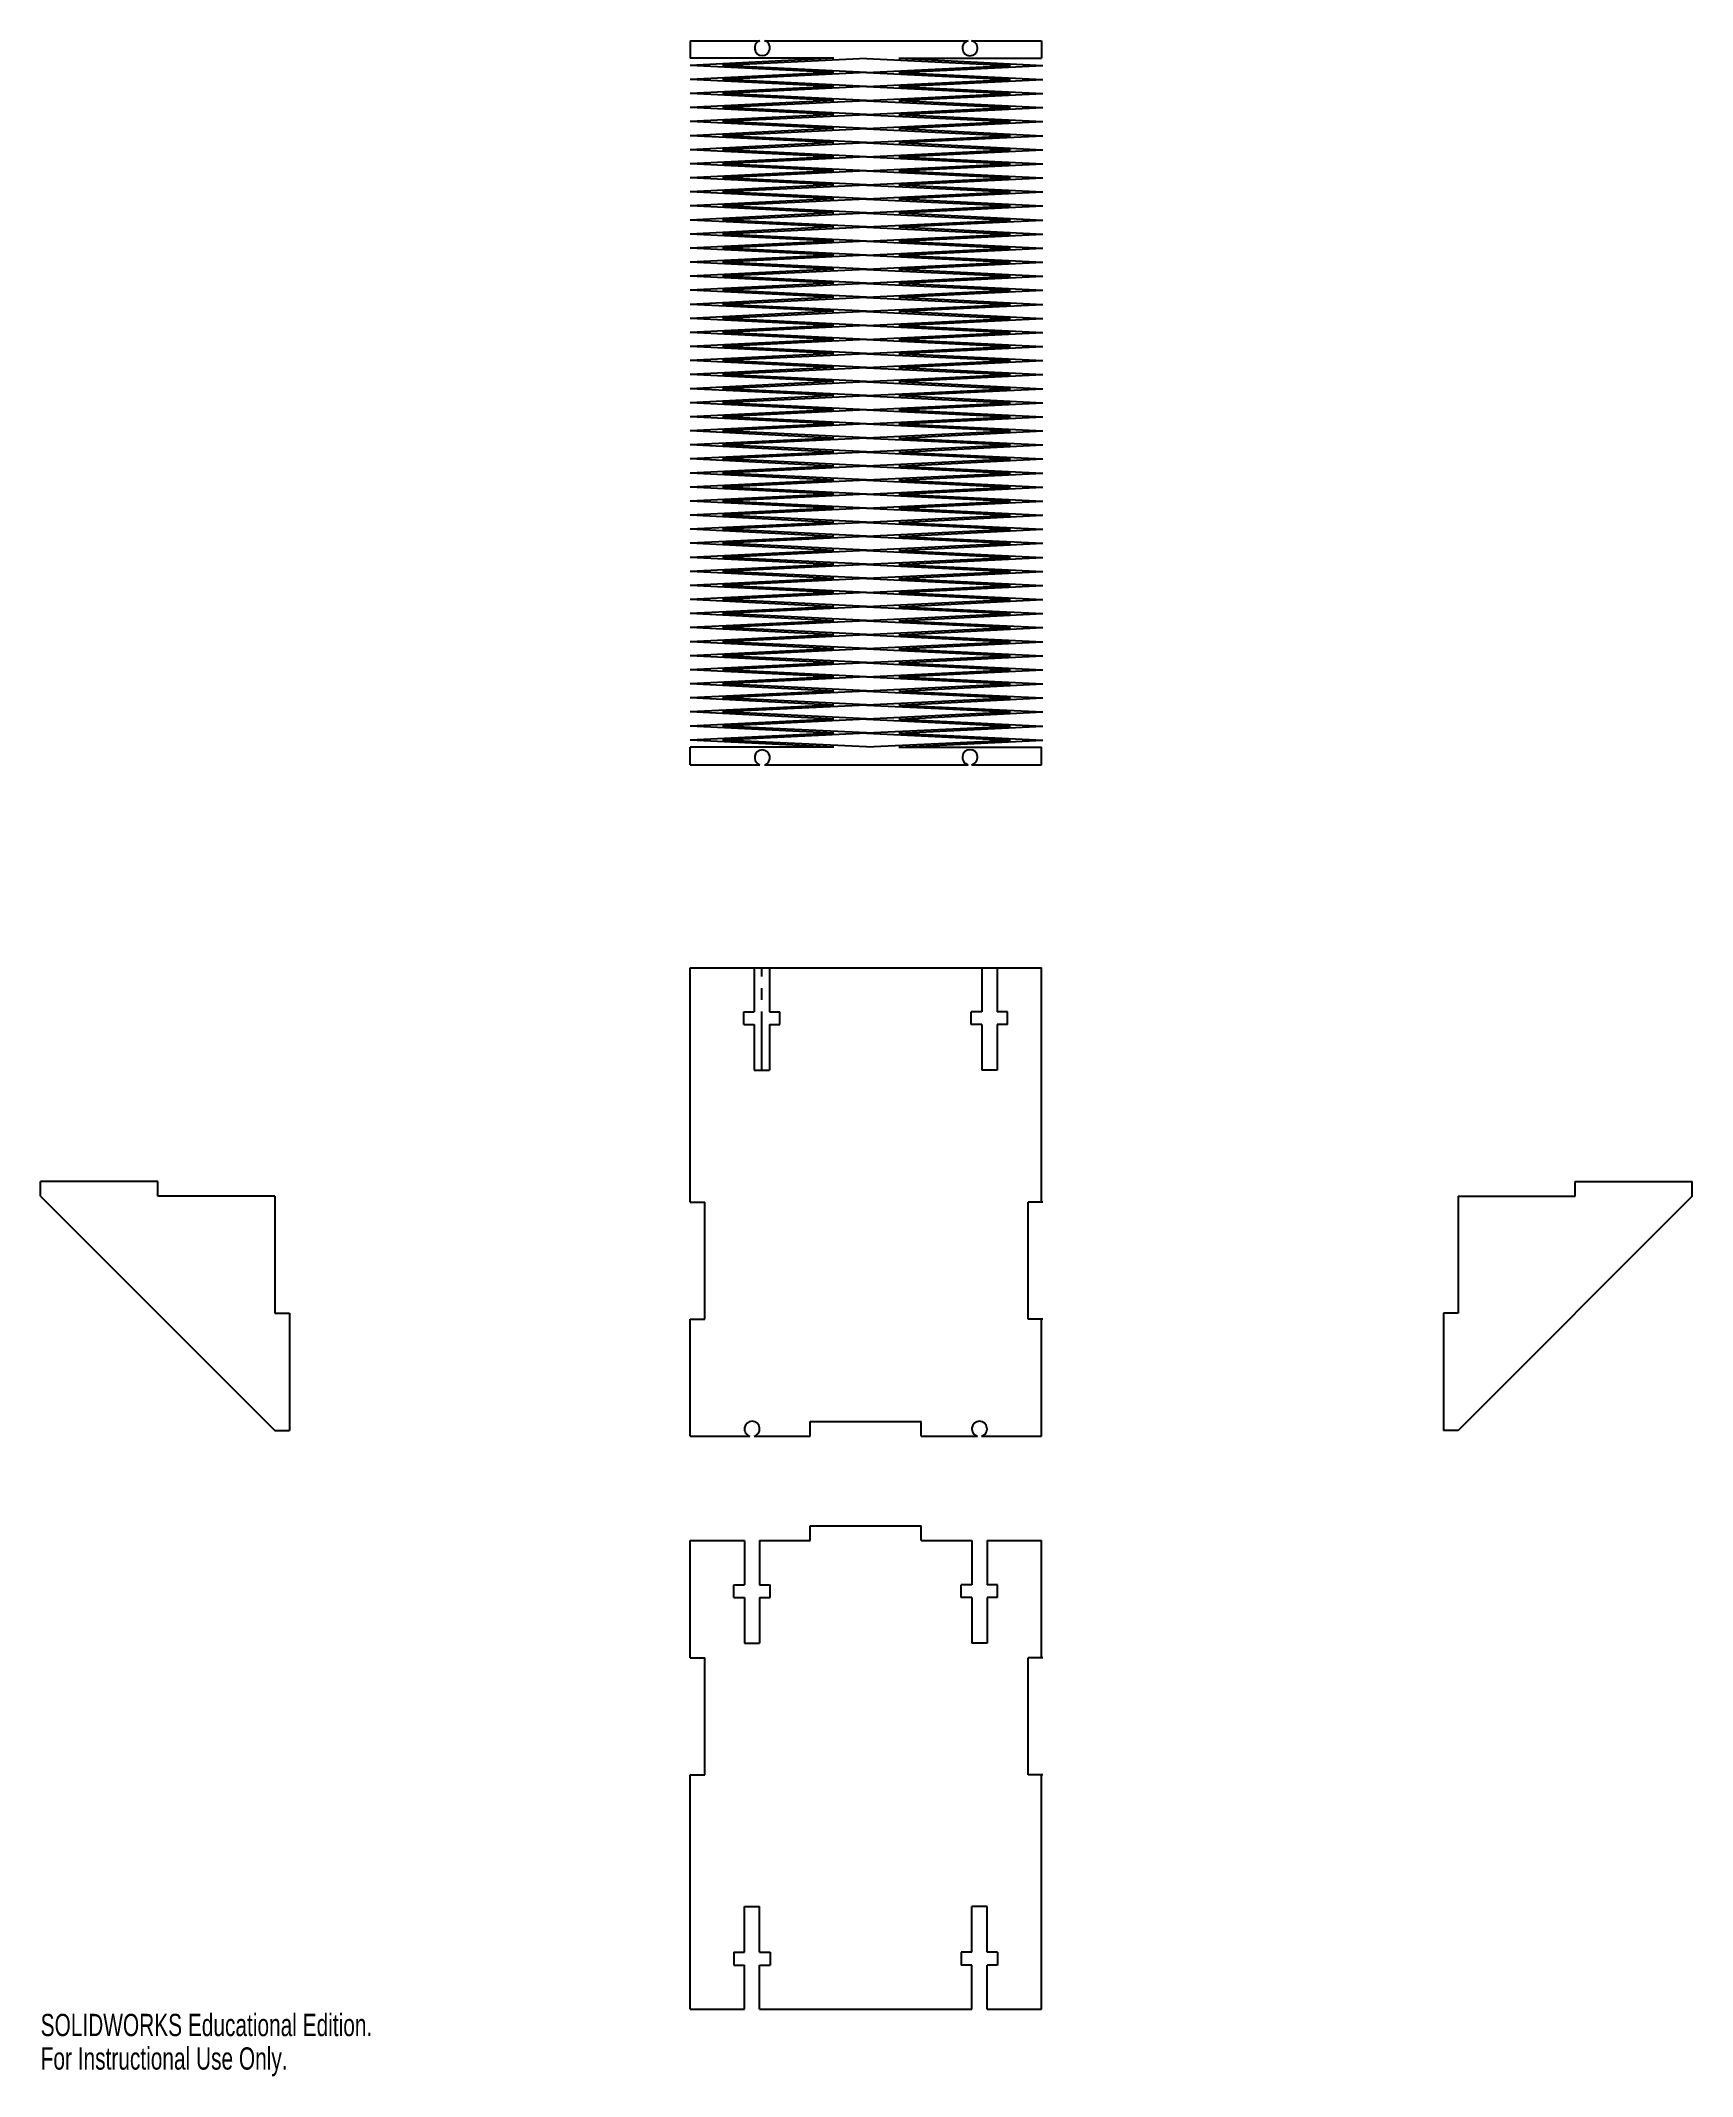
# Model space of a CAD drawing. Header units: inches. Extents: x -5.5 to 8.6, y -0.6 to 16.8.
import ezdxf

# ---------------------------------------------------------------- set-up
doc = ezdxf.new("R2010")
doc.units = ezdxf.units.IN
doc.header["$MEASUREMENT"] = 0
doc.linetypes.add('CENTERX2', pattern=[0.8, 0.5, -0.1, 0.1, -0.1])
doc.styles.add('SLDTEXTSTYLE0', font='TXT', dxfattribs={"width": 0.7})

msp = doc.modelspace()

# ---------------------------------------------------------------- linework, layer by layer
at = {"color": 7, "linetype": 'Continuous'}
for p, q in [((0, 16.806), (0, 16.656)), ((0, 16.806), (0.595, 16.806)), ((0.637, 16.806), (2.376, 16.806)), ((2.405, 16.806), (3, 16.806)), ((3, 16.806), (3, 16.656)), ((1.229, 16.656), (0, 16.595)), ((1.229, 16.656), (0, 16.656)), ((1.229, 16.536), (0, 16.595)), ((1.229, 16.536), (0, 16.475)), ((1.507, 16.654), (0.277, 16.595)), ((1.507, 16.536), (0.277, 16.595)), ((1.507, 16.534), (0.277, 16.475)), ((1.507, 16.654), (2.736, 16.595)), ((1.507, 16.536), (2.736, 16.595)), ((1.507, 16.534), (2.736, 16.475)), ((1.784, 16.656), (3.013, 16.595)), ((1.784, 16.656), (3, 16.656)), ((1.784, 16.536), (3.013, 16.595)), ((1.784, 16.536), (3.013, 16.475)), ((1.229, 16.416), (0, 16.475)), ((1.229, 16.416), (0, 16.355)), ((1.229, 16.296), (0, 16.355)), ((1.507, 16.416), (0.277, 16.475)), ((1.507, 16.414), (0.277, 16.355)), ((1.507, 16.296), (0.277, 16.355)), ((1.507, 16.416), (2.736, 16.475)), ((1.507, 16.414), (2.736, 16.355)), ((1.507, 16.296), (2.736, 16.355)), ((1.784, 16.416), (3.013, 16.475)), ((1.784, 16.416), (3.013, 16.355)), ((1.784, 16.296), (3.013, 16.355)), ((1.229, 16.296), (0, 16.235)), ((1.229, 16.176), (0, 16.235)), ((1.229, 16.176), (0, 16.115)), ((1.507, 16.294), (0.277, 16.235)), ((1.507, 16.176), (0.277, 16.235)), ((1.507, 16.174), (0.277, 16.115)), ((1.507, 16.294), (2.736, 16.235)), ((1.507, 16.176), (2.736, 16.235)), ((1.507, 16.174), (2.736, 16.115)), ((1.784, 16.296), (3.013, 16.235)), ((1.784, 16.176), (3.013, 16.235)), ((1.784, 16.176), (3.013, 16.115)), ((1.229, 16.056), (0, 16.115)), ((1.229, 16.056), (0, 15.995)), ((1.229, 15.936), (0, 15.995)), ((1.507, 16.056), (0.277, 16.115)), ((1.507, 16.054), (0.277, 15.995)), ((1.507, 15.936), (0.277, 15.995)), ((1.507, 16.056), (2.736, 16.115)), ((1.507, 16.054), (2.736, 15.995)), ((1.507, 15.936), (2.736, 15.995)), ((1.784, 16.056), (3.013, 16.115)), ((1.784, 16.056), (3.013, 15.995)), ((1.784, 15.936), (3.013, 15.995)), ((1.229, 15.936), (0, 15.875)), ((1.229, 15.816), (0, 15.875)), ((1.229, 15.816), (0, 15.755)), ((1.507, 15.934), (0.277, 15.875)), ((1.507, 15.816), (0.277, 15.875)), ((1.507, 15.934), (2.736, 15.875)), ((1.507, 15.816), (2.736, 15.875)), ((1.784, 15.936), (3.013, 15.875)), ((1.784, 15.816), (3.013, 15.875)), ((1.784, 15.816), (3.013, 15.755)), ((1.229, 15.696), (0, 15.755)), ((1.229, 15.696), (0, 15.635)), ((1.507, 15.814), (0.277, 15.755)), ((1.507, 15.696), (0.277, 15.755)), ((1.507, 15.694), (0.277, 15.635)), ((1.507, 15.814), (2.736, 15.755)), ((1.507, 15.696), (2.736, 15.755)), ((1.507, 15.694), (2.736, 15.635)), ((1.784, 15.696), (3.013, 15.755)), ((1.784, 15.696), (3.013, 15.635)), ((1.229, 15.576), (0, 15.635)), ((1.229, 15.576), (0, 15.515)), ((1.229, 15.456), (0, 15.515)), ((1.507, 15.576), (0.277, 15.635)), ((1.507, 15.574), (0.277, 15.515)), ((1.507, 15.456), (0.277, 15.515)), ((1.507, 15.576), (2.736, 15.635)), ((1.507, 15.574), (2.736, 15.515)), ((1.507, 15.456), (2.736, 15.515)), ((1.784, 15.576), (3.013, 15.635)), ((1.784, 15.576), (3.013, 15.515)), ((1.784, 15.456), (3.013, 15.515)), ((1.229, 15.456), (0, 15.395)), ((1.229, 15.336), (0, 15.395)), ((1.229, 15.336), (0, 15.275)), ((1.507, 15.454), (0.277, 15.395)), ((1.507, 15.336), (0.277, 15.395)), ((1.507, 15.334), (0.277, 15.275)), ((1.507, 15.454), (2.736, 15.395)), ((1.507, 15.336), (2.736, 15.395)), ((1.507, 15.334), (2.736, 15.275)), ((1.784, 15.456), (3.013, 15.395)), ((1.784, 15.336), (3.013, 15.395)), ((1.784, 15.336), (3.013, 15.275)), ((1.229, 15.216), (0, 15.275)), ((1.229, 15.216), (0, 15.155)), ((1.229, 15.096), (0, 15.155)), ((1.507, 15.216), (0.277, 15.275)), ((1.507, 15.214), (0.277, 15.155)), ((1.507, 15.096), (0.277, 15.155)), ((1.507, 15.216), (2.736, 15.275)), ((1.507, 15.214), (2.736, 15.155)), ((1.507, 15.096), (2.736, 15.155)), ((1.784, 15.216), (3.013, 15.275)), ((1.784, 15.216), (3.013, 15.155)), ((1.784, 15.096), (3.013, 15.155)), ((1.229, 15.096), (0, 15.035)), ((1.229, 14.976), (0, 15.035)), ((1.229, 14.976), (0, 14.915)), ((1.507, 15.094), (0.277, 15.035)), ((1.507, 14.976), (0.277, 15.035)), ((1.507, 14.974), (0.277, 14.915)), ((1.507, 15.094), (2.736, 15.035)), ((1.507, 14.976), (2.736, 15.035)), ((1.507, 14.974), (2.736, 14.915)), ((1.784, 15.096), (3.013, 15.035)), ((1.784, 14.976), (3.013, 15.035)), ((1.784, 14.976), (3.013, 14.915)), ((1.229, 14.856), (0, 14.915)), ((1.229, 14.856), (0, 14.795)), ((1.229, 14.736), (0, 14.795)), ((1.507, 14.856), (0.277, 14.915)), ((1.507, 14.854), (0.277, 14.795)), ((1.507, 14.736), (0.277, 14.795)), ((1.507, 14.856), (2.736, 14.915)), ((1.507, 14.854), (2.736, 14.795)), ((1.507, 14.736), (2.736, 14.795)), ((1.784, 14.856), (3.013, 14.915)), ((1.784, 14.856), (3.013, 14.795)), ((1.784, 14.736), (3.013, 14.795)), ((1.229, 14.736), (0, 14.675)), ((1.229, 14.616), (0, 14.675)), ((1.229, 14.616), (0, 14.555)), ((1.507, 14.734), (0.277, 14.675)), ((1.507, 14.616), (0.277, 14.675)), ((1.507, 14.614), (0.277, 14.555)), ((1.507, 14.734), (2.736, 14.675)), ((1.507, 14.616), (2.736, 14.675)), ((1.507, 14.614), (2.736, 14.555)), ((1.784, 14.736), (3.013, 14.675)), ((1.784, 14.616), (3.013, 14.675)), ((1.784, 14.616), (3.013, 14.555)), ((1.229, 14.496), (0, 14.555)), ((1.229, 14.496), (0, 14.435)), ((1.229, 14.376), (0, 14.435)), ((1.507, 14.496), (0.277, 14.555)), ((1.507, 14.494), (0.277, 14.435)), ((1.507, 14.376), (0.277, 14.435)), ((1.507, 14.496), (2.736, 14.555)), ((1.507, 14.494), (2.736, 14.435)), ((1.507, 14.376), (2.736, 14.435)), ((1.784, 14.496), (3.013, 14.555)), ((1.784, 14.496), (3.013, 14.435)), ((1.784, 14.376), (3.013, 14.435)), ((1.229, 14.376), (0, 14.315)), ((1.229, 14.256), (0, 14.315)), ((1.229, 14.256), (0, 14.195)), ((1.507, 14.374), (0.277, 14.315)), ((1.507, 14.256), (0.277, 14.315)), ((1.507, 14.254), (0.277, 14.195)), ((1.507, 14.374), (2.736, 14.315)), ((1.507, 14.256), (2.736, 14.315)), ((1.507, 14.254), (2.736, 14.195)), ((1.784, 14.376), (3.013, 14.315)), ((1.784, 14.256), (3.013, 14.315)), ((1.784, 14.256), (3.013, 14.195)), ((1.229, 14.136), (0, 14.195)), ((1.229, 14.136), (0, 14.075)), ((1.507, 14.136), (0.277, 14.195)), ((1.507, 14.134), (0.277, 14.075)), ((1.507, 14.136), (2.736, 14.195)), ((1.507, 14.134), (2.736, 14.075)), ((1.784, 14.136), (3.013, 14.195)), ((1.784, 14.136), (3.013, 14.075)), ((1.229, 14.016), (0, 14.075)), ((1.229, 14.016), (0, 13.955)), ((1.229, 13.896), (0, 13.955)), ((1.507, 14.016), (0.277, 14.075)), ((1.507, 14.014), (0.277, 13.955)), ((1.507, 13.896), (0.277, 13.955)), ((1.507, 14.016), (2.736, 14.075)), ((1.507, 14.014), (2.736, 13.955)), ((1.507, 13.896), (2.736, 13.955)), ((1.784, 14.016), (3.013, 14.075)), ((1.784, 14.016), (3.013, 13.955)), ((1.784, 13.896), (3.013, 13.955)), ((1.229, 13.896), (0, 13.835)), ((1.229, 13.776), (0, 13.835)), ((1.229, 13.776), (0, 13.715)), ((1.507, 13.894), (0.277, 13.835)), ((1.507, 13.776), (0.277, 13.835)), ((1.507, 13.774), (0.277, 13.715)), ((1.507, 13.894), (2.736, 13.835)), ((1.507, 13.776), (2.736, 13.835)), ((1.507, 13.774), (2.736, 13.715)), ((1.784, 13.896), (3.013, 13.835)), ((1.784, 13.776), (3.013, 13.835)), ((1.784, 13.776), (3.013, 13.715)), ((1.229, 13.654), (0, 13.715)), ((1.229, 13.654), (0, 13.595)), ((1.229, 13.534), (0, 13.595)), ((1.507, 13.656), (0.277, 13.715)), ((1.507, 13.654), (0.277, 13.595)), ((1.507, 13.536), (0.277, 13.595)), ((1.507, 13.656), (2.736, 13.715)), ((1.507, 13.654), (2.736, 13.595)), ((1.507, 13.536), (2.736, 13.595)), ((1.784, 13.654), (3.013, 13.715)), ((1.784, 13.654), (3.013, 13.595)), ((1.784, 13.534), (3.013, 13.595)), ((3, 13.715), (3.013, 13.715)), ((1.229, 13.534), (0, 13.475)), ((1.229, 13.414), (0, 13.475)), ((1.229, 13.414), (0, 13.355)), ((1.507, 13.534), (0.277, 13.475)), ((1.507, 13.416), (0.277, 13.475)), ((1.507, 13.414), (0.277, 13.355)), ((1.507, 13.534), (2.736, 13.475)), ((1.507, 13.416), (2.736, 13.475)), ((1.507, 13.414), (2.736, 13.355)), ((1.784, 13.534), (3.013, 13.475)), ((1.784, 13.414), (3.013, 13.475)), ((1.784, 13.414), (3.013, 13.355)), ((1.229, 13.294), (0, 13.355)), ((1.229, 13.294), (0, 13.235)), ((1.229, 13.174), (0, 13.235)), ((1.507, 13.296), (0.277, 13.355)), ((1.507, 13.294), (0.277, 13.235)), ((1.507, 13.176), (0.277, 13.235)), ((1.507, 13.296), (2.736, 13.355)), ((1.507, 13.294), (2.736, 13.235)), ((1.507, 13.176), (2.736, 13.235)), ((1.784, 13.294), (3.013, 13.355)), ((1.784, 13.294), (3.013, 13.235)), ((1.784, 13.174), (3.013, 13.235)), ((1.229, 13.174), (0, 13.115)), ((1.229, 13.054), (0, 13.115)), ((1.229, 13.054), (0, 12.995)), ((1.507, 13.174), (0.277, 13.115)), ((1.507, 13.056), (0.277, 13.115)), ((1.507, 13.054), (0.277, 12.995)), ((1.507, 13.174), (2.736, 13.115)), ((1.507, 13.056), (2.736, 13.115)), ((1.507, 13.054), (2.736, 12.995)), ((1.784, 13.174), (3.013, 13.115)), ((1.784, 13.054), (3.013, 13.115)), ((1.784, 13.054), (3.013, 12.995)), ((1.229, 12.934), (0, 12.995)), ((1.229, 12.934), (0, 12.875)), ((1.229, 12.814), (0, 12.875)), ((1.507, 12.936), (0.277, 12.995)), ((1.507, 12.934), (0.277, 12.875)), ((1.507, 12.816), (0.277, 12.875)), ((1.507, 12.936), (2.736, 12.995)), ((1.507, 12.934), (2.736, 12.875)), ((1.507, 12.816), (2.736, 12.875)), ((1.784, 12.934), (3.013, 12.995)), ((1.784, 12.934), (3.013, 12.875)), ((1.784, 12.814), (3.013, 12.875)), ((1.229, 12.814), (0, 12.755)), ((1.229, 12.694), (0, 12.755)), ((1.229, 12.694), (0, 12.635)), ((1.507, 12.814), (0.277, 12.755)), ((1.507, 12.696), (0.277, 12.755)), ((1.507, 12.694), (0.277, 12.635)), ((1.507, 12.814), (2.736, 12.755)), ((1.507, 12.696), (2.736, 12.755)), ((1.507, 12.694), (2.736, 12.635)), ((1.784, 12.814), (3.013, 12.755)), ((1.784, 12.694), (3.013, 12.755)), ((1.784, 12.694), (3.013, 12.635)), ((1.229, 12.574), (0, 12.635)), ((1.229, 12.574), (0, 12.515)), ((1.229, 12.454), (0, 12.515)), ((1.507, 12.576), (0.277, 12.635)), ((1.507, 12.574), (0.277, 12.515)), ((1.507, 12.456), (0.277, 12.515)), ((1.507, 12.576), (2.736, 12.635)), ((1.507, 12.574), (2.736, 12.515)), ((1.507, 12.456), (2.736, 12.515)), ((1.784, 12.574), (3.013, 12.635)), ((1.784, 12.574), (3.013, 12.515)), ((1.784, 12.454), (3.013, 12.515)), ((1.229, 12.454), (0, 12.395)), ((1.229, 12.334), (0, 12.395)), ((1.507, 12.454), (0.277, 12.395)), ((1.507, 12.336), (0.277, 12.395)), ((1.507, 12.454), (2.736, 12.395)), ((1.507, 12.336), (2.736, 12.395)), ((1.784, 12.454), (3.013, 12.395)), ((1.784, 12.334), (3.013, 12.395)), ((1.229, 12.334), (0, 12.275)), ((1.229, 12.214), (0, 12.275)), ((1.229, 12.214), (0, 12.155)), ((1.507, 12.334), (0.277, 12.275)), ((1.507, 12.216), (0.277, 12.275)), ((1.507, 12.214), (0.277, 12.155)), ((1.507, 12.334), (2.736, 12.275)), ((1.507, 12.216), (2.736, 12.275)), ((1.507, 12.214), (2.736, 12.155)), ((1.784, 12.334), (3.013, 12.275)), ((1.784, 12.214), (3.013, 12.275)), ((1.784, 12.214), (3.013, 12.155)), ((1.229, 12.094), (0, 12.155)), ((1.229, 12.094), (0, 12.035)), ((1.229, 11.974), (0, 12.035)), ((1.507, 12.096), (0.277, 12.155)), ((1.507, 12.094), (0.277, 12.035)), ((1.507, 11.976), (0.277, 12.035)), ((1.507, 12.096), (2.736, 12.155)), ((1.507, 12.094), (2.736, 12.035)), ((1.507, 11.976), (2.736, 12.035)), ((1.784, 12.094), (3.013, 12.155)), ((1.784, 12.094), (3.013, 12.035)), ((1.784, 11.974), (3.013, 12.035)), ((1.229, 11.974), (0, 11.915)), ((1.229, 11.854), (0, 11.915)), ((1.229, 11.854), (0, 11.795)), ((1.507, 11.974), (0.277, 11.915)), ((1.507, 11.856), (0.277, 11.915)), ((1.507, 11.854), (0.277, 11.795)), ((1.507, 11.974), (2.736, 11.915)), ((1.507, 11.856), (2.736, 11.915)), ((1.507, 11.854), (2.736, 11.795)), ((1.784, 11.974), (3.013, 11.915)), ((1.784, 11.854), (3.013, 11.915)), ((1.784, 11.854), (3.013, 11.795)), ((1.229, 11.734), (0, 11.795)), ((1.229, 11.734), (0, 11.675)), ((1.229, 11.614), (0, 11.675)), ((1.507, 11.736), (0.277, 11.795)), ((1.507, 11.734), (0.277, 11.675)), ((1.507, 11.616), (0.277, 11.675)), ((1.507, 11.736), (2.736, 11.795)), ((1.507, 11.734), (2.736, 11.675)), ((1.507, 11.616), (2.736, 11.675)), ((1.784, 11.734), (3.013, 11.795)), ((1.784, 11.734), (3.013, 11.675)), ((1.784, 11.614), (3.013, 11.675)), ((1.229, 11.614), (0, 11.555)), ((1.229, 11.494), (0, 11.555)), ((1.229, 11.494), (0, 11.435)), ((1.507, 11.614), (0.277, 11.555)), ((1.507, 11.496), (0.277, 11.555)), ((1.507, 11.494), (0.277, 11.435)), ((1.507, 11.614), (2.736, 11.555)), ((1.507, 11.496), (2.736, 11.555)), ((1.507, 11.494), (2.736, 11.435)), ((1.784, 11.614), (3.013, 11.555)), ((1.784, 11.494), (3.013, 11.555)), ((1.784, 11.494), (3.013, 11.435)), ((1.229, 11.374), (0, 11.435)), ((1.229, 11.374), (0, 11.315)), ((1.229, 11.254), (0, 11.315)), ((1.507, 11.376), (0.277, 11.435)), ((1.507, 11.374), (0.277, 11.315)), ((1.507, 11.256), (0.277, 11.315)), ((1.507, 11.376), (2.736, 11.435)), ((1.507, 11.374), (2.736, 11.315)), ((1.507, 11.256), (2.736, 11.315)), ((1.784, 11.374), (3.013, 11.435)), ((1.784, 11.374), (3.013, 11.315)), ((1.784, 11.254), (3.013, 11.315)), ((1.229, 11.254), (0, 11.195)), ((1.229, 11.134), (0, 11.195)), ((1.229, 11.134), (0, 11.075)), ((1.507, 11.254), (0.277, 11.195)), ((1.507, 11.136), (0.277, 11.195)), ((1.507, 11.134), (0.277, 11.075)), ((1.507, 11.254), (2.736, 11.195)), ((1.507, 11.136), (2.736, 11.195)), ((1.507, 11.134), (2.736, 11.075)), ((1.784, 11.254), (3.013, 11.195)), ((1.784, 11.134), (3.013, 11.195)), ((1.784, 11.134), (3.013, 11.075)), ((1.229, 11.014), (0, 11.075)), ((1.229, 11.014), (0, 10.955)), ((1.229, 10.894), (0, 10.955)), ((1.507, 11.016), (0.277, 11.075)), ((1.507, 11.014), (0.277, 10.955)), ((1.507, 10.896), (0.277, 10.955)), ((1.507, 11.016), (2.736, 11.075)), ((1.507, 11.014), (2.736, 10.955)), ((1.507, 10.896), (2.736, 10.955)), ((1.784, 11.014), (3.013, 11.075)), ((1.784, 11.014), (3.013, 10.955)), ((1.784, 10.894), (3.013, 10.955)), ((1.229, 10.894), (0, 10.835)), ((1.229, 10.774), (0, 10.835)), ((1.507, 10.894), (0.277, 10.835)), ((1.507, 10.776), (0.277, 10.835)), ((1.507, 10.894), (2.736, 10.835)), ((1.507, 10.776), (2.736, 10.835)), ((1.784, 10.894), (3.013, 10.835)), ((1.784, 10.774), (3.013, 10.835)), ((1.229, 10.774), (0, 10.774)), ((0, 10.624), (0, 10.774)), ((0, 10.624), (0.595, 10.624)), ((0.637, 10.624), (2.376, 10.624)), ((1.784, 10.774), (3, 10.774)), ((2.405, 10.624), (3, 10.624)), ((3, 10.624), (3, 10.774)), ((0, 8.891), (3, 8.891)), ((0, 6.891), (0, 8.891)), ((0.548, 8.892), (0.548, 8.516)), ((0.678, 8.892), (0.678, 8.516)), ((2.491, 8.892), (2.491, 8.516)), ((2.621, 8.892), (2.621, 8.516)), ((3, 6.891), (3, 8.891)), ((0.458, 8.406), (0.458, 8.516)), ((0.458, 8.516), (0.548, 8.516)), ((0.678, 8.516), (0.768, 8.516)), ((0.768, 8.406), (0.768, 8.516)), ((2.401, 8.406), (2.401, 8.516)), ((2.491, 8.516), (2.401, 8.516)), ((2.711, 8.516), (2.621, 8.516)), ((2.711, 8.406), (2.711, 8.516)), ((0.458, 8.406), (0.548, 8.406)), ((0.548, 8.406), (0.548, 8.017)), ((0.678, 8.406), (0.678, 8.017)), ((0.678, 8.406), (0.768, 8.406)), ((2.491, 8.406), (2.401, 8.406)), ((2.491, 8.406), (2.491, 8.017)), ((2.711, 8.406), (2.621, 8.406)), ((2.621, 8.406), (2.621, 8.017)), ((0.548, 8.017), (0.678, 8.017)), ((2.621, 8.017), (2.491, 8.017)), ((-4.545, 7.066), (-5.545, 7.066)), ((-5.545, 6.941), (-5.545, 7.066)), ((-4.545, 6.941), (-4.545, 7.066)), ((7.558, 7.066), (8.558, 7.066)), ((7.558, 6.941), (7.558, 7.066)), ((8.558, 6.941), (8.558, 7.066)), ((-5.545, 6.941), (-3.545, 4.941)), ((-3.545, 6.941), (-4.545, 6.941)), ((-3.545, 6.941), (-3.545, 5.941)), ((0, 6.891), (0.125, 6.891)), ((0.125, 5.891), (0.125, 6.891)), ((2.888, 5.891), (2.888, 6.891)), ((3.013, 6.891), (2.888, 6.891)), ((6.558, 6.941), (6.558, 5.941)), ((6.558, 6.941), (7.558, 6.941)), ((8.558, 6.941), (6.558, 4.941)), ((-3.545, 5.941), (-3.42, 5.941)), ((-3.42, 5.941), (-3.42, 4.941)), ((6.433, 5.941), (6.433, 4.941)), ((6.558, 5.941), (6.433, 5.941)), ((0, 4.891), (0, 5.891)), ((0, 5.891), (0.125, 5.891)), ((3.013, 5.891), (2.888, 5.891)), ((3, 4.891), (3, 5.891)), ((-3.545, 4.941), (-3.42, 4.941)), ((0, 4.891), (0.511, 4.891)), ((0.546, 4.891), (1.027, 4.891)), ((1.027, 4.891), (1.027, 5.016)), ((1.027, 5.016), (1.973, 5.016)), ((1.973, 4.891), (1.973, 5.016)), ((1.973, 4.891), (2.454, 4.891)), ((2.489, 4.891), (3, 4.891)), ((6.558, 4.941), (6.433, 4.941)), ((0, 4), (0.464, 4)), ((0, 3), (0, 4)), ((0.464, 4), (0.464, 3.624)), ((0.594, 4), (0.594, 3.624)), ((0.594, 4), (1.027, 4)), ((1.027, 4), (1.027, 4.125)), ((1.027, 4.125), (1.973, 4.125)), ((1.973, 4), (1.973, 4.125)), ((1.973, 4), (2.406, 4)), ((2.406, 4), (2.406, 3.624)), ((2.536, 4), (2.536, 3.624)), ((2.536, 4), (3, 4)), ((3, 3), (3, 4)), ((0.374, 3.514), (0.374, 3.624)), ((0.374, 3.624), (0.464, 3.624)), ((0.374, 3.514), (0.464, 3.514)), ((0.464, 3.514), (0.464, 3.125)), ((0.594, 3.624), (0.684, 3.624)), ((0.594, 3.514), (0.594, 3.125)), ((0.594, 3.514), (0.684, 3.514)), ((0.684, 3.514), (0.684, 3.624)), ((2.316, 3.514), (2.316, 3.624)), ((2.406, 3.624), (2.316, 3.624)), ((2.406, 3.514), (2.316, 3.514)), ((2.406, 3.514), (2.406, 3.125)), ((2.626, 3.624), (2.536, 3.624)), ((2.626, 3.514), (2.536, 3.514)), ((2.536, 3.514), (2.536, 3.125)), ((2.626, 3.514), (2.626, 3.624)), ((0, 3), (0.125, 3)), ((0.125, 2), (0.125, 3)), ((0.464, 3.125), (0.594, 3.125)), ((2.536, 3.125), (2.406, 3.125)), ((2.888, 2), (2.888, 3)), ((3.013, 3), (2.888, 3)), ((0, 0), (0, 2)), ((0, 2), (0.125, 2)), ((3.013, 2), (2.888, 2)), ((3, 0), (3, 2)), ((0.464, 0.486), (0.464, 0.875)), ((0.464, 0.875), (0.594, 0.875)), ((0.594, 0.486), (0.594, 0.875)), ((2.536, 0.875), (2.406, 0.875)), ((2.406, 0.486), (2.406, 0.875)), ((2.536, 0.486), (2.536, 0.875)), ((0.374, 0.486), (0.374, 0.376)), ((0.374, 0.486), (0.464, 0.486)), ((0.374, 0.376), (0.464, 0.376)), ((0.464, 0), (0.464, 0.376)), ((0.594, 0.486), (0.684, 0.486)), ((0.594, 0.376), (0.684, 0.376)), ((0.594, 0), (0.594, 0.376)), ((0.684, 0.486), (0.684, 0.376)), ((2.316, 0.486), (2.316, 0.376)), ((2.406, 0.486), (2.316, 0.486)), ((2.406, 0.376), (2.316, 0.376)), ((2.406, 0), (2.406, 0.376)), ((2.626, 0.486), (2.536, 0.486)), ((2.626, 0.376), (2.536, 0.376)), ((2.536, 0), (2.536, 0.376)), ((2.626, 0.486), (2.626, 0.376)), ((0, 0), (0.464, 0)), ((0.594, 0), (2.406, 0)), ((2.536, 0), (3, 0))]:
    msp.add_line(p, q, dxfattribs=at)
at = {"color": 7, "linetype": 'CENTERX2'}
msp.add_line((0.613, 8.017), (0.613, 8.891), dxfattribs=at)
at = {"color": 7, "linetype": 'Continuous'}
for centre, start, end in [((0.616, 16.745), 108.9887, 71.0113), ((2.39, 16.743), 102.9417, 77.0583), ((0.616, 10.686), 288.9887, 251.0113), ((2.39, 10.688), 282.9417, 257.0583), ((0.529, 4.954), 285.9424, 254.0576), ((2.471, 4.954), 285.9424, 254.0576)]:
    msp.add_arc(centre, 0.065, start, end, dxfattribs=at)

# ---------------------------------------------------------------- texts
at = {"color": 7, "linetype": 'Continuous', "char_height": 0.1903, "attachment_point": 1, "style": 'SLDTEXTSTYLE0'}
for s, insert in [('SOLIDWORKS Educational Edition.', (-5.545, -0.04)), ('For Instructional Use Only.', (-5.545, -0.326))]:
    msp.add_mtext(s, dxfattribs=dict(at, insert=insert))

doc.saveas('drawing.dxf')
